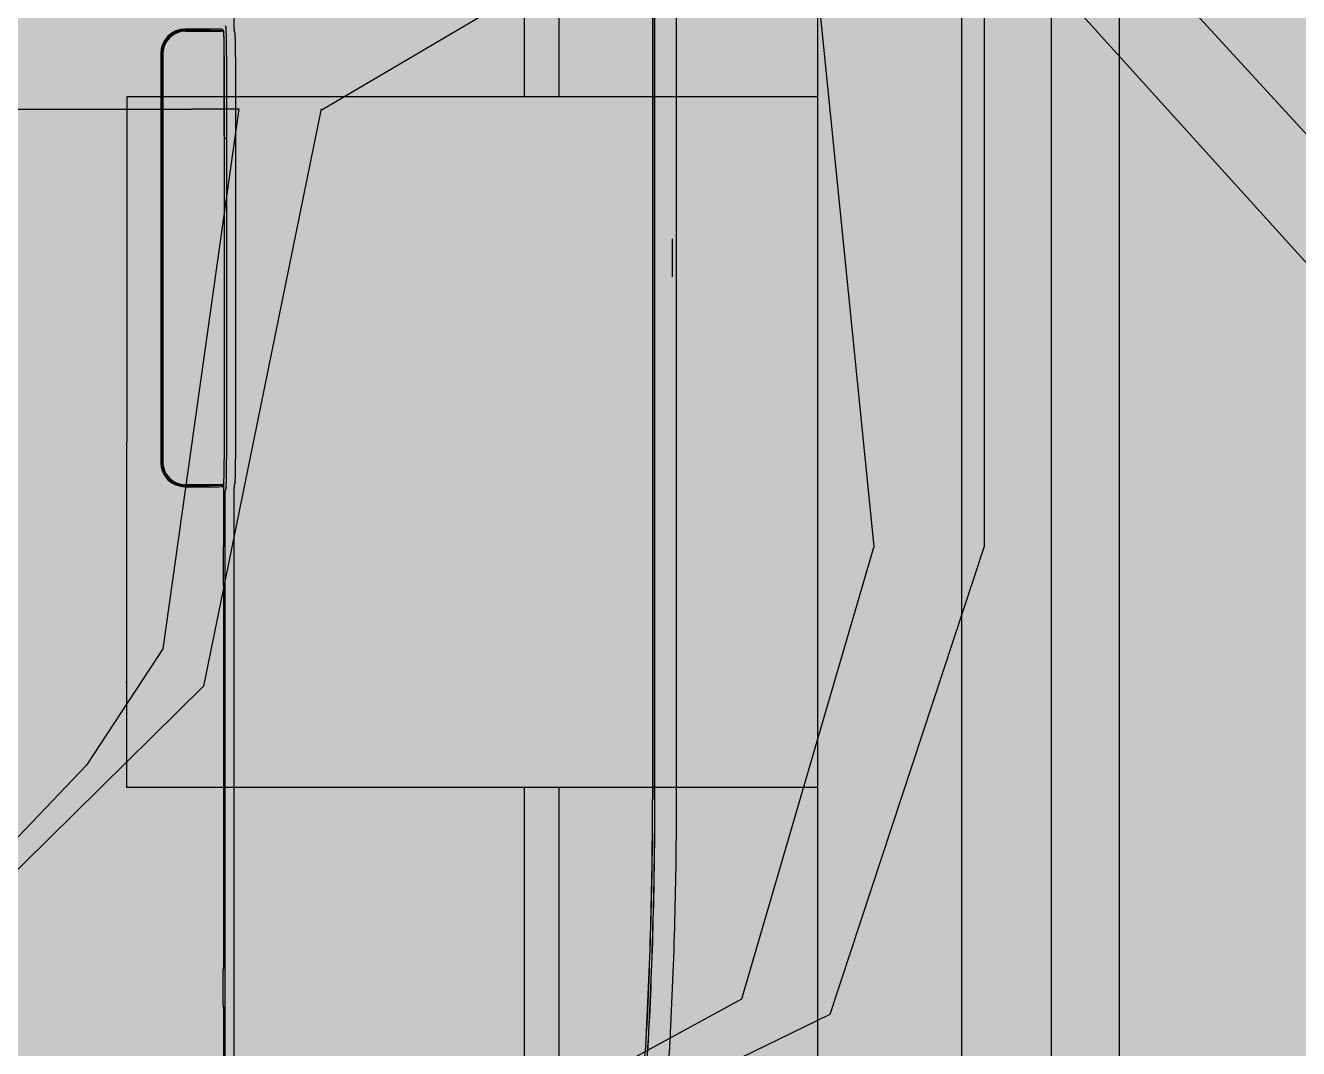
# Model space of a CAD drawing. Extents: x 58467 to 79089, y -33726 to -17391.
# Drawn here: x 70670.04 to 70694.68, y -20409.05 to -20389.24 of the extents above; entities that cross this region are included whole.
import ezdxf

# ---------------------------------------------------------------- set-up
doc = ezdxf.new("R2010")
doc.units = 0
doc.header["$LTSCALE"] = 100
for name, color, linetype in [('BA_env_landscp', 84, 'Continuous'), ('BA_hatch_env2', 114, 'Continuous'), ('L2', 220, 'Continuous'), ('PROSISTEM Güney TÜRKOĞLU', 7, 'Continuous'), ('YESIL', 3, 'Continuous')]:
    doc.layers.add(name, color=color, linetype=linetype)

# ---------------------------------------------------------------- blocks, each defined once
blk = doc.blocks.new('22')
at = {"layer": 'L2', "color": 34}
for p, q in [((-5.4627, 4.0189), (-6.4321, 5.0793)), ((-6.803, 4.8492), (-6.664, 3.4696)), ((-6.4321, 4.8166), (-5.6897, 3.9949)), ((-6.4321, 4.8166), (-6.4321, 3.4696)), ((-7.2674, 4.7176), (-7.824, 4.3892)), ((-8.0996, 4.3892), (-9.2621, 4.3892)), ((-8.0006, 4.391), (-8.1611, 3.2543)), ((-8.0996, 4.391), (-8.0006, 4.391)), ((-7.8277, 4.391), (-8.075, 3.1756)), ((-7.8277, 4.3892), (-7.824, 4.3892)), ((-6.664, 3.4696), (-6.9426, 2.5169)), ((-6.4321, 3.4696), (-6.7569, 2.4843)), ((-8.1611, 3.2543), (-8.3216, 3.0089)), ((-8.075, 3.1756), (-9.4583, 1.8107)), ((-8.3216, 3.0089), (-8.8654, 2.4406)), ((-6.9426, 2.5169), (-8.1488, 1.8599)), ((-6.7569, 2.4843), (-8.3807, 1.6957))]:
    blk.add_line(p, q, dxfattribs=at)
blk = doc.blocks.new('MAGSOULA')
at = {"layer": 'YESIL', "xscale": 0.6569633432480109, "yscale": 0.6569633432480109, "zscale": 0.6569633432480109}
blk.add_blockref('22', (-9.3886, 34.0854), dxfattribs=at)
blk = doc.blocks.new('A$C689D2506')
at = {"layer": 'PROSISTEM Güney TÜRKOĞLU', "color": 30, "linetype": 'Continuous'}
for p, q in [((36.998, 63.904), (18.361, 63.904)), ((36.998, 63.428), (13.102, 63.428)), ((36.998, 63.425), (13.102, 63.425)), ((13.102, 63.378), (36.998, 63.378)), ((13.102, 63.375), (36.998, 63.375)), ((19.98, 54.148), (0.631, 54.148)), ((19.921, 53.951), (19.989, 53.97)), ((20.065, 53.918), (20.009, 53.899)), ((20.101, 54.168), (20.03, 54.149)), ((20.04, 53.9), (20.104, 53.918)), ((22.357, 53.927), (20.594, 53.927)), ((20.602, 53.979), (29.498, 53.979)), ((20.603, 53.926), (29.497, 53.926)), ((20.618, 54.177), (29.482, 54.177)), ((22.411, 53.926), (22.408, 53.979)), ((29.996, 53.918), (30.06, 53.9)), ((29.999, 54.168), (30.07, 54.149)), ((31.414, 53.916), (30.042, 53.916)), ((30.091, 53.899), (30.042, 53.916)), ((30.111, 53.97), (30.179, 53.951)), ((49.468, 54.148), (30.12, 54.148)), ((49.62, 53.95), (30.193, 53.95)), ((31.413, 53.903), (31.418, 53.95)), ((32.282, 53.95), (32.287, 53.903)), ((40.714, 53.916), (32.286, 53.916)), ((40.713, 53.903), (40.718, 53.95)), ((41.582, 53.95), (41.587, 53.903)), ((45.193, 53.916), (41.586, 53.916)), ((20.003, 53.799), (20.003, 53.058)), ((20.022, 53.621), (20.04, 53.633)), ((20.04, 53.9), (20.04, 53.064)), ((20.042, 53.899), (20.04, 53.9)), ((20.048, 53.072), (20.048, 53.799)), ((30.052, 53.799), (30.052, 53.072)), ((30.06, 53.9), (30.058, 53.899)), ((30.06, 53.064), (30.06, 53.9)), ((30.06, 53.633), (30.078, 53.621)), ((30.097, 53.058), (30.097, 53.799)), ((31.463, 53.903), (32.237, 53.903)), ((41.537, 53.903), (40.763, 53.903)), ((20.017, 53.072), (20.017, 53.521)), ((30.083, 53.521), (30.083, 53.072)), ((20.533, 52.529), (29.567, 52.529)), ((24.575, 52.565), (20.539, 52.565)), ((29.554, 52.542), (20.546, 52.542)), ((20.547, 52.573), (29.553, 52.573)), ((25.525, 52.565), (24.575, 52.565)), ((29.561, 52.565), (25.525, 52.565))]:
    blk.add_line(p, q, dxfattribs=at)
for points in [[(25.088, 63.811), (25.077, 63.811), (25.067, 63.811), (25.056, 63.811), (25.046, 63.811), (25.035, 63.811), (25.025, 63.811), (25.015, 63.811), (25.005, 63.811), (24.996, 63.811), (24.986, 63.811), (24.976, 63.811), (24.966, 63.811), (24.956, 63.811), (24.947, 63.811), (24.937, 63.811), (24.927, 63.811), (24.917, 63.811), (24.907, 63.811), (24.898, 63.811), (24.888, 63.811), (24.878, 63.811), (24.869, 63.811), (24.86, 63.811), (24.85, 63.811), (24.841, 63.812), (24.832, 63.812), (24.824, 63.812), (24.815, 63.812), (24.807, 63.812), (24.798, 63.812), (24.79, 63.812), (24.782, 63.812), (24.774, 63.812), (24.766, 63.813), (24.759, 63.813), (24.751, 63.813), (24.744, 63.813), (24.737, 63.813), (24.73, 63.813), (24.724, 63.813), (24.717, 63.813), (24.711, 63.814), (24.705, 63.814), (24.699, 63.814), (24.693, 63.814), (24.688, 63.814), (24.682, 63.814), (24.677, 63.814), (24.672, 63.815), (24.668, 63.815), (24.663, 63.815), (24.659, 63.815), (24.655, 63.815), (24.652, 63.815), (24.648, 63.816), (24.645, 63.816), (24.642, 63.816), (24.64, 63.816), (24.637, 63.816), (24.635, 63.816), (24.634, 63.816), (24.632, 63.817), (24.631, 63.817), (24.631, 63.817)], [(25.469, 63.817), (25.469, 63.817), (25.468, 63.817), (25.467, 63.817), (25.466, 63.816), (25.465, 63.816), (25.463, 63.816), (25.461, 63.816), (25.46, 63.816), (25.457, 63.816), (25.455, 63.816), (25.453, 63.816), (25.45, 63.815), (25.448, 63.815), (25.445, 63.815), (25.442, 63.815), (25.438, 63.815), (25.435, 63.815), (25.432, 63.815), (25.428, 63.815), (25.424, 63.814), (25.42, 63.814), (25.416, 63.814), (25.412, 63.814), (25.408, 63.814), (25.403, 63.814), (25.399, 63.814), (25.394, 63.814), (25.389, 63.814), (25.384, 63.813), (25.379, 63.813), (25.374, 63.813), (25.369, 63.813), (25.364, 63.813), (25.358, 63.813), (25.352, 63.813), (25.347, 63.813), (25.341, 63.813), (25.335, 63.813), (25.329, 63.812), (25.323, 63.812), (25.317, 63.812), (25.31, 63.812), (25.304, 63.812), (25.297, 63.812), (25.291, 63.812), (25.284, 63.812), (25.278, 63.812), (25.271, 63.812), (25.264, 63.812), (25.257, 63.812), (25.25, 63.811), (25.242, 63.811), (25.235, 63.811), (25.228, 63.811), (25.22, 63.811), (25.213, 63.811), (25.205, 63.811), (25.198, 63.811), (25.19, 63.811), (25.182, 63.811), (25.174, 63.811), (25.167, 63.811), (25.159, 63.811), (25.151, 63.811), (25.143, 63.811), (25.135, 63.811), (25.127, 63.811), (25.12, 63.811), (25.112, 63.811), (25.104, 63.811), (25.097, 63.811), (25.088, 63.811)], [(19.98, 54.148), (20.015, 54.148), (20.03, 54.149)], [(20.594, 53.927), (20.229, 53.924), (20.065, 53.918)], [(20.603, 53.926), (20.26, 53.924), (20.104, 53.918)], [(20.308, 54.175), (20.224, 54.173), (20.159, 54.172)], [(29.996, 53.918), (29.84, 53.924), (29.497, 53.926)], [(29.941, 54.172), (29.876, 54.173), (29.792, 54.175)], [(30.042, 53.916), (30.041, 53.913), (30.041, 53.905)], [(30.07, 54.149), (30.085, 54.148), (30.12, 54.148)], [(30.111, 53.97), (30.118, 53.969), (30.124, 53.968)], [(20.009, 53.899), (20.005, 53.869), (20.003, 53.799)], [(20.048, 53.799), (20.046, 53.869), (20.042, 53.899)], [(30.058, 53.899), (30.054, 53.869), (30.052, 53.799)], [(30.097, 53.799), (30.095, 53.869), (30.091, 53.899)], [(31.413, 53.903), (31.427, 53.903), (31.463, 53.903)], [(32.237, 53.903), (32.272, 53.903), (32.287, 53.903)], [(40.713, 53.903), (40.727, 53.903), (40.763, 53.903)], [(41.537, 53.903), (41.572, 53.903), (41.587, 53.903)], [(20.022, 53.621), (20.019, 53.59), (20.017, 53.521)], [(30.083, 53.521), (30.081, 53.59), (30.078, 53.621)], [(20.017, 53.072), (20.026, 52.975), (20.054, 52.877), (20.103, 52.782), (20.172, 52.697), (20.257, 52.629), (20.351, 52.58), (20.45, 52.551), (20.546, 52.542)], [(20.048, 53.072), (20.056, 52.981), (20.083, 52.888), (20.129, 52.799), (20.194, 52.719), (20.273, 52.654), (20.363, 52.608), (20.456, 52.581), (20.547, 52.573)], [(29.553, 52.573), (29.644, 52.581), (29.737, 52.608), (29.827, 52.654), (29.906, 52.719), (29.971, 52.799), (30.017, 52.888), (30.044, 52.981), (30.052, 53.072)], [(29.554, 52.542), (29.65, 52.551), (29.749, 52.58), (29.843, 52.629), (29.928, 52.697), (29.997, 52.782), (30.046, 52.877), (30.074, 52.975), (30.083, 53.072)], [(20.003, 53.058), (20.012, 52.962), (20.041, 52.863), (20.09, 52.768), (20.158, 52.684), (20.243, 52.615), (20.338, 52.566), (20.436, 52.538), (20.533, 52.529)], [(20.04, 53.064), (20.048, 52.974), (20.075, 52.881), (20.121, 52.791), (20.186, 52.711), (20.266, 52.647), (20.355, 52.6), (20.448, 52.574), (20.539, 52.565)], [(29.561, 52.565), (29.652, 52.574), (29.745, 52.6), (29.834, 52.647), (29.914, 52.711), (29.979, 52.791), (30.025, 52.881), (30.052, 52.974), (30.06, 53.064)], [(29.567, 52.529), (29.664, 52.538), (29.762, 52.566), (29.857, 52.615), (29.942, 52.684), (30.01, 52.768), (30.059, 52.863), (30.088, 52.962), (30.097, 53.058)]]:
    blk.add_lwpolyline(points, dxfattribs=at)
for centre, radius, start, end in [((36.998, -36.217), 100.121, 86.95278, 90), ((41.788, 53.766), 10.011, 63.4947, 86.9528), ((36.998, -36.095), 99.522, 86.94906, 90), ((36.998, -36.095), 99.519, 86.94906, 90), ((36.998, -36.095), 99.472, 86.94906, 90), ((36.998, -36.095), 99.469, 86.94906, 90), ((41.788, 53.778), 9.469, 56.904, 86.9491), ((41.788, 53.778), 9.472, 56.904, 86.9491), ((41.788, 53.778), 9.522, 56.904, 86.9491), ((41.788, 53.778), 9.519, 56.904, 86.9491), ((20.464, 43.278), 10.702, 89.2597, 92.6164), ((20.16, 53.681), 0.491, 90.2, 96.9676), ((20.608, 29.099), 25.078, 89.9769, 90.6848), ((29.496, 29.887), 24.289, 89.3037, 90.0346), ((29.647, 43.93), 10.05, 87.2746, 90.8493), ((29.939, 53.679), 0.493, 83.0477, 89.7846), ((30.193, 54), 0.05, 254.4959, 270)]:
    blk.add_arc(centre, radius, start, end, dxfattribs=at)
blk = doc.blocks.new('A$C6307429C')
at = {"layer": 'PROSISTEM Güney TÜRKOĞLU', "color": 7, "linetype": 'Continuous'}
for p, q in [((0, 2.848), (0.265, 35.788)), ((2.026, 7.992), (2.249, 35.772)), ((2.099, 17.08), (2.175, 26.605)), ((2.175, 26.605), (11.7, 26.528)), ((10.606, 26.543), (10.611, 26.537)), ((11.623, 17.003), (11.7, 26.528)), ((11.688, 25.083), (11.697, 25.072)), ((2.099, 17.08), (11.623, 17.003))]:
    blk.add_line(p, q, dxfattribs=at)
at = {"layer": 'PROSISTEM Güney TÜRKOĞLU', "color": 7}
for p, q in [((5.744, 26.576), (5.81, 34.796)), ((6.22, 26.572), (6.286, 34.792)), ((5.595, 7.963), (5.668, 17.051)), ((6.071, 7.959), (6.144, 17.047))]:
    blk.add_line(p, q, dxfattribs=at)
blk = doc.blocks.new('A$C358F4982')
at = {"layer": 'PROSISTEM Güney TÜRKOĞLU', "color": 1}
blk.add_lwpolyline([(50.4, 49.998), (0.402, 50.4), (0, 0.402), (49.998, 0), (50.4, 49.998)], dxfattribs=at)
blk.add_lwpolyline([(49.455, 49.068), (1.332, 49.455), (0.945, 1.332), (49.068, 0.945)], close=True, dxfattribs=at)
at = {"layer": 'PROSISTEM Güney TÜRKOĞLU'}
blk.add_blockref('A$C6307429C', (2.248, 6.065), dxfattribs=at)
blk = doc.blocks.new('A$C24637210')
at = {"layer": 'PROSISTEM Güney TÜRKOĞLU', "xscale": 1.6, "yscale": 1.6, "zscale": 1.6, "rotation": 0.4602147063127481}
blk.add_blockref('A$C358F4982', (0.005, -0.643), dxfattribs=at)
at = {"layer": 'PROSISTEM Güney TÜRKOĞLU', "rotation": 90}
blk.add_blockref('A$C689D2506', (73.677, 14.95), dxfattribs=at)
blk = doc.blocks.new('FRN35_A_R')
at = {"layer": 'BA_hatch_env2'}
h = blk.add_hatch(dxfattribs=at)
h.set_pattern_fill('AR-SAND', color=256, scale=0.2, angle=90)
h.set_pattern_definition([(127.5, (57970.55, -45805.321), (-9.7882647, -0.3200063), [0, -7.7216, 0, -8.636, 0, -8.255]), (97.5, (57970.55, -45805.32), (-14.336502, 8.9904657), [0, -4.1656, 0, -6.9596, 0, -2.667]), (57.5, (57970.55, -45811.569), (-0.0287437, 15.8198474), [0, -2.54, 0, -9.144, 0, -11.938]), (47.5, (57970.55, -45811.569), (-4.4585865, 15.271129), [0, -1.27, 0, -5.9944, 0, -6.858])])
h.paths.add_polyline_path([(91088.172, -1841.889), (91088.172, -1949.358), (90536.937, -1949.358), (90536.937, -1841.832)])
at = {"layer": 'BA_env_landscp', "xscale": 14.00000000000002, "yscale": 14.00000000000002, "zscale": 14.00000000000002, "rotation": 90}
blk.add_blockref('MAGSOULA', (91327.195, -1712.639), dxfattribs=at)
at = {"layer": 'PROSISTEM Güney TÜRKOĞLU', "xscale": 0.8777, "yscale": 0.8777, "zscale": 0.8777, "rotation": 270}
blk.add_blockref('A$C24637210', (90777.393, -1900.616), dxfattribs=at)

msp = doc.modelspace()

# ---------------------------------------------------------------- block references
at = {"rotation": 270}
msp.add_blockref('FRN35_A_R', (72591.834, 70418.755), dxfattribs=at)

doc.saveas('drawing.dxf')
